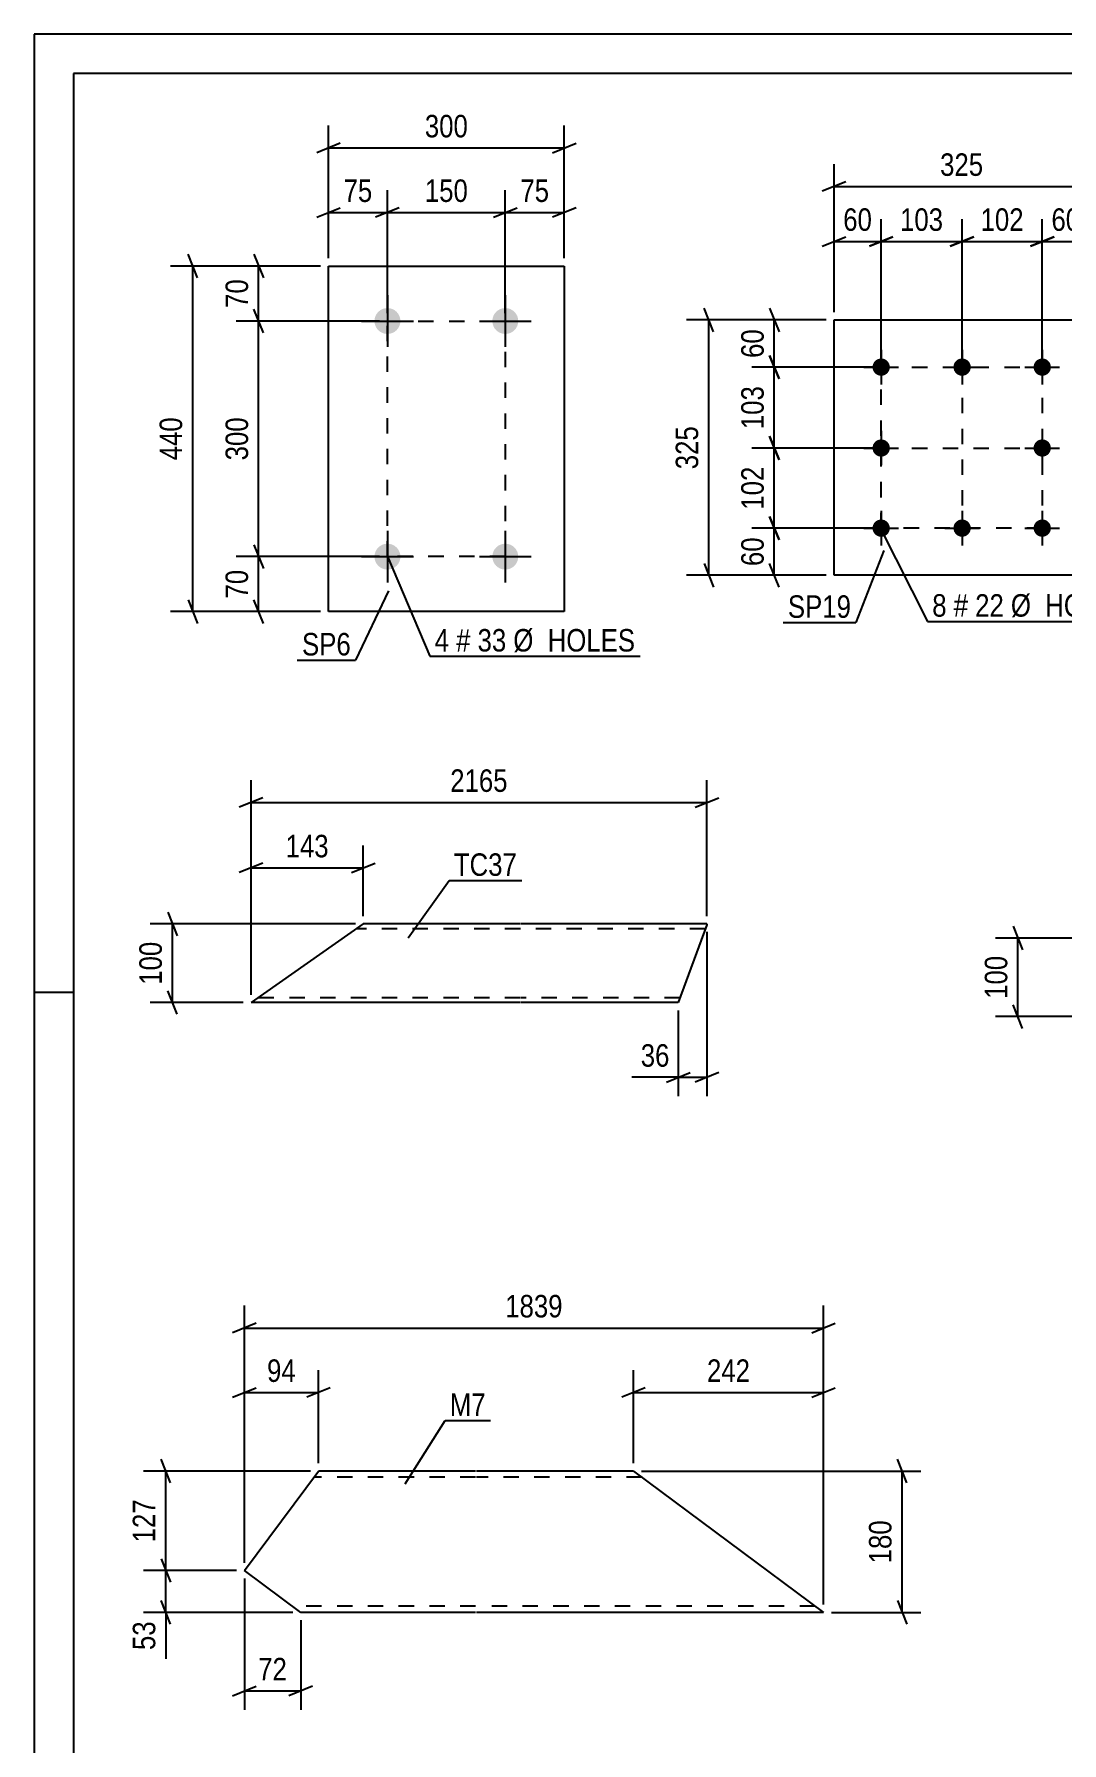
# Model space of a CAD drawing. Header units: millimetres. Extents: x 0 to 594, y 0 to 420.
# Drawn here: x 0 to 130.8, y 202.5 to 420 of the extents above; entities that cross this region are included whole.
import ezdxf

# ---------------------------------------------------------------- set-up
doc = ezdxf.new("R2010")
doc.units = ezdxf.units.MM
doc.linetypes.add('DXK_LINE_DOT2', pattern=[3.9198, 1.9599, -1.9599])
doc.styles.add('Arial Narrow', font='ARIALN.TTF', dxfattribs={"height": 0.2})

# ---------------------------------------------------------------- blocks, each defined once
blk = doc.blocks.new('Unknown-348431186-1135')
at = {"color": 5, "linetype": 'Continuous'}
for p, q in [((594, 420), (0, 420)), ((0, 420), (0, 0)), ((589, 415), (5, 415)), ((5, 415), (5, 5)), ((5, 298), (0, 298))]:
    blk.add_line(p, q, dxfattribs=at)
blk = doc.blocks.new('Part-348431186-11054 - 11053')
at = {"color": 2, "linetype": 'Continuous'}
for p, q in [((26.76, 224.39), (36.18, 237.06)), ((56.18, 237.06), (36.18, 237.06)), ((76.28, 237.06), (56.28, 237.06)), ((76.28, 237.06), (100.46, 219.06)), ((33.92, 219.06), (26.76, 224.39)), ((56.18, 219.06), (33.92, 219.06)), ((100.46, 219.06), (56.28, 219.06))]:
    blk.add_line(p, q, dxfattribs=at)
at = {"color": 7, "linetype": 'DXK_LINE_DOT2'}
for p, q in [((56.18, 236.26), (35.59, 236.26)), ((77.36, 236.26), (56.28, 236.26)), ((56.18, 219.86), (32.85, 219.86)), ((99.39, 219.86), (56.28, 219.86))]:
    blk.add_line(p, q, dxfattribs=at)
blk = doc.blocks.new('Part-348431186-11132 - 11131')
at = {"color": 2, "linetype": 'Continuous'}
for p, q in [((37.46, 346.48), (37.46, 390.48)), ((37.46, 390.48), (67.46, 390.48)), ((67.46, 390.48), (67.46, 346.48)), ((67.46, 346.48), (37.46, 346.48))]:
    blk.add_line(p, q, dxfattribs=at)
blk = doc.blocks.new('Bolt-348431186-11133 - 11131')
at = {"linetype": 'Continuous'}
for points in [[(44.96, 385.13, -1), (44.96, 381.83, -1)], [(59.96, 385.13, -1), (59.96, 381.83, -1)], [(44.96, 355.13, -1), (44.96, 351.83, -1)], [(59.96, 355.13, -1), (59.96, 351.83, -1)]]:
    blk.add_hatch(color=1, dxfattribs=at).paths.add_polyline_path(points)
at = {"color": 1, "linetype": 'Continuous'}
for p, q in [((44.96, 386.78), (44.96, 380.18)), ((59.96, 386.78), (59.96, 380.18)), ((41.66, 383.48), (48.26, 383.48)), ((56.66, 383.48), (63.26, 383.48)), ((44.96, 356.78), (44.96, 350.18)), ((59.96, 356.78), (59.96, 350.18)), ((41.66, 353.48), (48.26, 353.48)), ((56.66, 353.48), (63.26, 353.48))]:
    blk.add_line(p, q, dxfattribs=at)
blk = doc.blocks.new('Part-348431186-11170 - 11169')
at = {"color": 2, "linetype": 'Continuous'}
for p, q in [((101.8, 351.11), (101.8, 383.61)), ((101.8, 383.61), (134.3, 383.61)), ((134.3, 383.61), (134.3, 351.11)), ((134.3, 351.11), (101.8, 351.11))]:
    blk.add_line(p, q, dxfattribs=at)
blk = doc.blocks.new('Bolt-348431186-11171 - 11169')
at = {"linetype": 'Continuous'}
for points in [[(107.8, 378.71, -1), (107.8, 376.51, -1)], [(118.1, 378.71, -1), (118.1, 376.51, -1)], [(128.3, 378.71, -1), (128.3, 376.51, -1)], [(107.8, 368.41, -1), (107.8, 366.21, -1)], [(128.3, 368.41, -1), (128.3, 366.21, -1)], [(107.8, 358.21, -1), (107.8, 356.01, -1)], [(118.1, 358.21, -1), (118.1, 356.01, -1)], [(128.3, 358.21, -1), (128.3, 356.01, -1)]]:
    blk.add_hatch(color=1, dxfattribs=at).paths.add_polyline_path(points)
at = {"color": 1, "linetype": 'Continuous'}
for p, q in [((107.8, 379.81), (107.8, 375.41)), ((118.1, 379.81), (118.1, 375.41)), ((128.3, 379.81), (128.3, 375.41)), ((105.6, 377.61), (110, 377.61)), ((115.9, 377.61), (120.3, 377.61)), ((126.1, 377.61), (130.5, 377.61)), ((107.8, 369.51), (107.8, 365.11)), ((128.3, 369.51), (128.3, 365.11)), ((105.6, 367.31), (110, 367.31)), ((126.1, 367.31), (130.5, 367.31)), ((107.8, 359.31), (107.8, 354.91)), ((118.1, 359.31), (118.1, 354.91)), ((128.3, 359.31), (128.3, 354.91)), ((105.6, 357.11), (110, 357.11)), ((115.9, 357.11), (120.3, 357.11)), ((126.1, 357.11), (130.5, 357.11))]:
    blk.add_line(p, q, dxfattribs=at)
blk = doc.blocks.new('Part-348431186-11213 - 11212')
at = {"color": 2, "linetype": 'Continuous'}
for p, q in [((41.88, 306.71), (27.6, 296.71)), ((61.88, 306.71), (41.88, 306.71)), ((85.62, 306.71), (61.98, 306.71)), ((85.59, 306.62), (81.98, 296.71)), ((85.62, 306.71), (85.59, 306.62)), ((61.88, 296.71), (27.6, 296.71)), ((81.98, 296.71), (61.98, 296.71))]:
    blk.add_line(p, q, dxfattribs=at)
at = {"color": 7, "linetype": 'DXK_LINE_DOT2'}
for p, q in [((61.88, 306.11), (41.02, 306.11)), ((85.4, 306.11), (61.98, 306.11)), ((28.46, 297.31), (28.52, 297.35)), ((61.88, 297.31), (28.46, 297.31)), ((82.2, 297.31), (61.98, 297.31)), ((82.2, 297.31), (82.22, 297.35))]:
    blk.add_line(p, q, dxfattribs=at)
blk = doc.blocks.new('Rectangle-348431186-15948 - 11131')
at = {"color": 1, "linetype": 'DXK_LINE_DOT2'}
blk.add_lwpolyline([(44.96, 383.48), (59.96, 383.48), (59.96, 353.48), (44.96, 353.48), (44.96, 383.48)], close=True, dxfattribs=at)
blk = doc.blocks.new('Rectangle-348431186-15958 - 11169')
at = {"color": 1, "linetype": 'DXK_LINE_DOT2'}
blk.add_lwpolyline([(107.8, 377.61), (128.3, 377.61), (128.3, 357.11), (107.8, 357.11), (107.8, 377.61)], close=True, dxfattribs=at)
blk = doc.blocks.new('Line-348431186-15968 - 11169')
at = {"color": 1, "linetype": 'DXK_LINE_DOT2'}
blk.add_line((118.1, 377.61), (118.1, 357.11), dxfattribs=at)
blk = doc.blocks.new('Line-348431186-15975 - 11169')
at = {"color": 1, "linetype": 'DXK_LINE_DOT2'}
blk.add_line((107.8, 367.31), (128.3, 367.31), dxfattribs=at)
blk = doc.blocks.new('StraightDimension-348431186-11536 - 11053')
at = {"color": 7, "linetype": 'Continuous'}
for p, q in [((26.76, 223.39), (26.76, 206.66)), ((33.92, 218.06), (33.92, 206.66)), ((25.26, 208.46), (28.26, 209.66)), ((26.76, 209.06), (33.92, 209.06)), ((35.42, 209.66), (32.42, 208.46))]:
    blk.add_line(p, q, dxfattribs=at)
at = {"color": 0}
blk.add_wipeout([(32.77, 209.81), (32.77, 214.01), (27.91, 214.01), (27.91, 209.81)], dxfattribs=at)
at = {"color": 3, "style": 'Arial Narrow'}
blk.add_text('72', height=2.863, dxfattribs=at).set_placement((28.51, 210.41))
blk = doc.blocks.new('StraightDimension-348431186-11528 - 11053')
at = {"color": 7, "linetype": 'Continuous'}
for p, q in [((76.28, 238.06), (76.28, 249.91)), ((100.46, 220.06), (100.46, 249.91)), ((77.78, 247.66), (74.78, 246.46)), ((76.28, 247.06), (100.46, 247.06)), ((98.96, 246.46), (101.96, 247.66))]:
    blk.add_line(p, q, dxfattribs=at)
at = {"color": 0}
blk.add_wipeout([(91.72, 247.81), (91.72, 252.01), (85.03, 252.01), (85.03, 247.81)], dxfattribs=at)
at = {"color": 3, "style": 'Arial Narrow'}
blk.add_text('242', height=2.863, dxfattribs=at).set_placement((85.63, 248.41))
blk = doc.blocks.new('StraightDimension-348431186-11548 - 11053')
at = {"color": 7, "linetype": 'Continuous'}
for p, q in [((111.06, 235.56), (109.86, 238.56)), ((77.28, 237.06), (112.86, 237.06)), ((110.46, 219.06), (110.46, 237.06)), ((109.86, 220.56), (111.06, 217.56)), ((101.46, 219.06), (112.86, 219.06))]:
    blk.add_line(p, q, dxfattribs=at)
at = {"color": 0}
blk.add_wipeout([(109.71, 231.4), (105.51, 231.4), (105.51, 224.71), (109.71, 224.71)], dxfattribs=at)
at = {"color": 3, "style": 'Arial Narrow'}
blk.add_text('180', height=2.863, rotation=90.0002, dxfattribs=at).set_placement((109.11, 225.31))
blk = doc.blocks.new('StraightDimension-348431186-11540 - 11053')
at = {"color": 7, "linetype": 'Continuous'}
for p, q in [((17.36, 235.56), (16.16, 238.56)), ((35.18, 237.06), (13.91, 237.06)), ((16.76, 224.39), (16.76, 237.06)), ((25.76, 224.39), (13.91, 224.39)), ((16.16, 225.89), (17.36, 222.89))]:
    blk.add_line(p, q, dxfattribs=at)
at = {"color": 0}
blk.add_wipeout([(16.01, 234.07), (11.81, 234.07), (11.81, 227.38), (16.01, 227.38)], dxfattribs=at)
at = {"color": 3, "style": 'Arial Narrow'}
blk.add_text('127', height=2.863, rotation=90.0002, dxfattribs=at).set_placement((15.41, 227.98))
blk = doc.blocks.new('StraightDimension-348431186-11532 - 11053')
at = {"color": 7, "linetype": 'Continuous'}
for p, q in [((26.76, 225.39), (26.76, 249.91)), ((36.18, 238.06), (36.18, 249.91)), ((25.26, 246.46), (28.26, 247.66)), ((26.76, 247.06), (36.18, 247.06)), ((37.68, 247.66), (34.68, 246.46))]:
    blk.add_line(p, q, dxfattribs=at)
at = {"color": 0}
blk.add_wipeout([(33.9, 247.81), (33.9, 252.01), (29.04, 252.01), (29.04, 247.81)], dxfattribs=at)
at = {"color": 3, "style": 'Arial Narrow'}
blk.add_text('94', height=2.863, dxfattribs=at).set_placement((29.64, 248.41))
blk = doc.blocks.new('StraightDimension-348431186-11541 - 11053')
at = {"color": 7, "linetype": 'Continuous'}
for p, q in [((25.76, 224.39), (13.91, 224.39)), ((16.16, 225.89), (17.36, 222.89)), ((16.76, 219.06), (16.76, 224.39)), ((17.36, 217.56), (16.16, 220.56)), ((32.92, 219.06), (13.91, 219.06))]:
    blk.add_line(p, q, dxfattribs=at)
at = {"color": 0}
blk.add_wipeout([(16.01, 218.53), (11.81, 218.53), (11.81, 213.67), (16.01, 213.67)], dxfattribs=at)
at = {"color": 7, "linetype": 'Continuous'}
blk.add_line((16.76, 219.06), (16.76, 213.15), dxfattribs=at)
blk.add_line((16.76, 219.06), (16.76, 213.15), dxfattribs=at)
at = {"color": 3, "style": 'Arial Narrow'}
blk.add_text('53', height=2.863, rotation=90.0002, dxfattribs=at).set_placement((15.41, 214.27))
blk = doc.blocks.new('StraightDimension-348431186-11554 - 11053')
at = {"color": 7, "linetype": 'Continuous'}
for p, q in [((26.76, 225.39), (26.76, 258.12)), ((100.46, 220.06), (100.46, 258.12)), ((28.26, 255.87), (25.26, 254.67)), ((26.76, 255.27), (100.46, 255.27)), ((98.96, 254.67), (101.96, 255.87))]:
    blk.add_line(p, q, dxfattribs=at)
at = {"color": 0}
blk.add_wipeout([(67.87, 256.02), (67.87, 260.22), (59.35, 260.22), (59.35, 256.02)], dxfattribs=at)
at = {"color": 3, "style": 'Arial Narrow'}
blk.add_text('1839', height=2.863, dxfattribs=at).set_placement((59.95, 256.62))
blk = doc.blocks.new('StraightDimension-348431186-11690 - 11131')
at = {"color": 7, "linetype": 'Continuous'}
for p, q in [((20.78, 388.98), (19.58, 391.98)), ((36.46, 390.48), (17.33, 390.48)), ((20.18, 346.48), (20.18, 390.48)), ((36.46, 346.48), (17.33, 346.48)), ((19.58, 347.98), (20.78, 344.98))]:
    blk.add_line(p, q, dxfattribs=at)
at = {"color": 0}
blk.add_wipeout([(19.43, 371.82), (15.23, 371.82), (15.23, 365.14), (19.43, 365.14)], dxfattribs=at)
at = {"color": 3, "style": 'Arial Narrow'}
blk.add_text('440', height=2.863, rotation=90.0002, dxfattribs=at).set_placement((18.83, 365.74))
blk = doc.blocks.new('StraightDimension-348431186-11679 - 11131')
at = {"color": 7, "linetype": 'Continuous'}
for p, q in [((43.96, 383.48), (25.72, 383.48)), ((29.17, 381.98), (27.97, 384.98)), ((28.57, 353.48), (28.57, 383.48)), ((27.97, 354.98), (29.17, 351.98)), ((43.96, 353.48), (25.72, 353.48))]:
    blk.add_line(p, q, dxfattribs=at)
at = {"color": 0}
blk.add_wipeout([(27.82, 371.82), (23.62, 371.82), (23.62, 365.14), (27.82, 365.14)], dxfattribs=at)
at = {"color": 3, "style": 'Arial Narrow'}
blk.add_text('300', height=2.863, rotation=90.0002, dxfattribs=at).set_placement((27.22, 365.74))
blk = doc.blocks.new('StraightDimension-348431186-11678 - 11131')
at = {"color": 7, "linetype": 'Continuous'}
for p, q in [((27.97, 391.98), (29.17, 388.98)), ((36.46, 390.48), (25.72, 390.48)), ((28.57, 383.48), (28.57, 390.48)), ((43.96, 383.48), (25.72, 383.48)), ((29.17, 381.98), (27.97, 384.98))]:
    blk.add_line(p, q, dxfattribs=at)
at = {"color": 0}
blk.add_wipeout([(27.82, 389.41), (23.62, 389.41), (23.62, 384.55), (27.82, 384.55)], dxfattribs=at)
at = {"color": 3, "style": 'Arial Narrow'}
blk.add_text('70', height=2.863, rotation=90.0002, dxfattribs=at).set_placement((27.22, 385.15))
blk = doc.blocks.new('StraightDimension-348431186-11680 - 11131')
at = {"color": 7, "linetype": 'Continuous'}
for p, q in [((27.97, 354.98), (29.17, 351.98)), ((43.96, 353.48), (25.72, 353.48)), ((28.57, 346.48), (28.57, 353.48)), ((36.46, 346.48), (25.72, 346.48)), ((29.17, 344.98), (27.97, 347.98))]:
    blk.add_line(p, q, dxfattribs=at)
at = {"color": 0}
blk.add_wipeout([(27.82, 352.41), (23.62, 352.41), (23.62, 347.55), (27.82, 347.55)], dxfattribs=at)
at = {"color": 3, "style": 'Arial Narrow'}
blk.add_text('70', height=2.863, rotation=90.0002, dxfattribs=at).set_placement((27.22, 348.15))
blk = doc.blocks.new('StraightDimension-348431186-11694 - 11131')
at = {"color": 7, "linetype": 'Continuous'}
for p, q in [((59.96, 384.48), (59.96, 400.14)), ((67.46, 391.48), (67.46, 400.14)), ((58.46, 396.69), (61.46, 397.89)), ((59.96, 397.29), (67.46, 397.29)), ((68.96, 397.89), (65.96, 396.69))]:
    blk.add_line(p, q, dxfattribs=at)
at = {"color": 0}
blk.add_wipeout([(66.14, 398.04), (66.14, 402.24), (61.28, 402.24), (61.28, 398.04)], dxfattribs=at)
at = {"color": 3, "style": 'Arial Narrow'}
blk.add_text('75', height=2.863, dxfattribs=at).set_placement((61.88, 398.64))
blk = doc.blocks.new('StraightDimension-348431186-11695 - 11131')
at = {"color": 7, "linetype": 'Continuous'}
for p, q in [((44.96, 384.48), (44.96, 400.14)), ((59.96, 384.48), (59.96, 400.14)), ((46.46, 397.89), (43.46, 396.69)), ((44.96, 397.29), (59.96, 397.29)), ((58.46, 396.69), (61.46, 397.89))]:
    blk.add_line(p, q, dxfattribs=at)
at = {"color": 0}
blk.add_wipeout([(55.8, 398.04), (55.8, 402.24), (49.12, 402.24), (49.12, 398.04)], dxfattribs=at)
at = {"color": 3, "style": 'Arial Narrow'}
blk.add_text('150', height=2.863, dxfattribs=at).set_placement((49.72, 398.64))
blk = doc.blocks.new('StraightDimension-348431186-11696 - 11131')
at = {"color": 7, "linetype": 'Continuous'}
for p, q in [((37.46, 391.48), (37.46, 400.14)), ((44.96, 384.48), (44.96, 400.14)), ((35.96, 396.69), (38.96, 397.89)), ((37.46, 397.29), (44.96, 397.29)), ((46.46, 397.89), (43.46, 396.69))]:
    blk.add_line(p, q, dxfattribs=at)
at = {"color": 0}
blk.add_wipeout([(43.64, 398.04), (43.64, 402.24), (38.78, 402.24), (38.78, 398.04)], dxfattribs=at)
at = {"color": 3, "style": 'Arial Narrow'}
blk.add_text('75', height=2.863, dxfattribs=at).set_placement((39.38, 398.64))
blk = doc.blocks.new('StraightDimension-348431186-11706 - 11131')
at = {"color": 7, "linetype": 'Continuous'}
for p, q in [((37.46, 391.48), (37.46, 408.36)), ((67.46, 391.48), (67.46, 408.36)), ((38.96, 406.11), (35.96, 404.91)), ((37.46, 405.51), (67.46, 405.51)), ((65.96, 404.91), (68.96, 406.11))]:
    blk.add_line(p, q, dxfattribs=at)
at = {"color": 0}
blk.add_wipeout([(55.8, 406.26), (55.8, 410.46), (49.12, 410.46), (49.12, 406.26)], dxfattribs=at)
at = {"color": 3, "style": 'Arial Narrow'}
blk.add_text('300', height=2.863, dxfattribs=at).set_placement((49.72, 406.86))
blk = doc.blocks.new('StraightDimension-348431186-11726 - 11169')
at = {"color": 7, "linetype": 'Continuous'}
for p, q in [((93.6, 385.11), (94.8, 382.11)), ((100.8, 383.61), (91.35, 383.61)), ((94.2, 377.61), (94.2, 383.61)), ((94.8, 376.11), (93.6, 379.11)), ((106.8, 377.61), (91.35, 377.61))]:
    blk.add_line(p, q, dxfattribs=at)
at = {"color": 0}
blk.add_wipeout([(93.45, 383.03), (89.25, 383.03), (89.25, 378.18), (93.45, 378.18)], dxfattribs=at)
at = {"color": 3, "style": 'Arial Narrow'}
blk.add_text('60', height=2.863, rotation=90.0002, dxfattribs=at).set_placement((92.85, 378.78))
blk = doc.blocks.new('StraightDimension-348431186-11727 - 11169')
at = {"color": 7, "linetype": 'Continuous'}
for p, q in [((93.6, 379.11), (94.8, 376.11)), ((106.8, 377.61), (91.35, 377.61)), ((94.2, 367.31), (94.2, 377.61)), ((94.8, 365.81), (93.6, 368.81)), ((106.8, 367.31), (91.35, 367.31))]:
    blk.add_line(p, q, dxfattribs=at)
at = {"color": 0}
blk.add_wipeout([(93.45, 375.8), (89.25, 375.8), (89.25, 369.11), (93.45, 369.11)], dxfattribs=at)
at = {"color": 3, "style": 'Arial Narrow'}
blk.add_text('103', height=2.863, rotation=90.0002, dxfattribs=at).set_placement((92.85, 369.71))
blk = doc.blocks.new('StraightDimension-348431186-11728 - 11169')
at = {"color": 7, "linetype": 'Continuous'}
for p, q in [((93.6, 368.81), (94.8, 365.81)), ((106.8, 367.31), (91.35, 367.31)), ((94.2, 357.11), (94.2, 367.31)), ((106.8, 357.11), (91.35, 357.11)), ((94.8, 355.61), (93.6, 358.61))]:
    blk.add_line(p, q, dxfattribs=at)
at = {"color": 0}
blk.add_wipeout([(93.45, 365.55), (89.25, 365.55), (89.25, 358.86), (93.45, 358.86)], dxfattribs=at)
at = {"color": 3, "style": 'Arial Narrow'}
blk.add_text('102', height=2.863, rotation=90.0002, dxfattribs=at).set_placement((92.85, 359.46))
blk = doc.blocks.new('StraightDimension-348431186-11729 - 11169')
at = {"color": 7, "linetype": 'Continuous'}
for p, q in [((106.8, 357.11), (91.35, 357.11)), ((93.6, 358.61), (94.8, 355.61)), ((94.2, 351.11), (94.2, 357.11)), ((94.8, 349.61), (93.6, 352.61)), ((100.8, 351.11), (91.35, 351.11))]:
    blk.add_line(p, q, dxfattribs=at)
at = {"color": 0}
blk.add_wipeout([(93.45, 356.53), (89.25, 356.53), (89.25, 351.68), (93.45, 351.68)], dxfattribs=at)
at = {"color": 3, "style": 'Arial Narrow'}
blk.add_text('60', height=2.863, rotation=90.0002, dxfattribs=at).set_placement((92.85, 352.28))
blk = doc.blocks.new('StraightDimension-348431186-11742 - 11169')
at = {"color": 7, "linetype": 'Continuous'}
for p, q in [((86.46, 382.11), (85.26, 385.11)), ((100.8, 383.61), (83.01, 383.61)), ((85.86, 351.11), (85.86, 383.61)), ((85.26, 352.61), (86.46, 349.61)), ((100.8, 351.11), (83.01, 351.11))]:
    blk.add_line(p, q, dxfattribs=at)
at = {"color": 0}
blk.add_wipeout([(85.11, 370.7), (80.91, 370.7), (80.91, 364.01), (85.11, 364.01)], dxfattribs=at)
at = {"color": 3, "style": 'Arial Narrow'}
blk.add_text('325', height=2.863, rotation=90.0002, dxfattribs=at).set_placement((84.51, 364.61))
blk = doc.blocks.new('StraightDimension-348431186-11746 - 11169')
at = {"color": 7, "linetype": 'Continuous'}
for p, q in [((128.3, 378.61), (128.3, 396.46)), ((134.3, 384.61), (134.3, 396.46)), ((126.8, 393.01), (129.8, 394.21)), ((135.8, 394.21), (132.8, 393.01)), ((128.3, 393.61), (134.3, 393.61))]:
    blk.add_line(p, q, dxfattribs=at)
at = {"color": 0}
blk.add_wipeout([(133.72, 394.36), (133.72, 398.56), (128.87, 398.56), (128.87, 394.36)], dxfattribs=at)
at = {"color": 3, "style": 'Arial Narrow'}
blk.add_text('60', height=2.863, dxfattribs=at).set_placement((129.47, 394.96))
blk = doc.blocks.new('StraightDimension-348431186-11747 - 11169')
at = {"color": 7, "linetype": 'Continuous'}
for p, q in [((118.1, 378.61), (118.1, 396.46)), ((128.3, 378.61), (128.3, 396.46)), ((116.6, 393.01), (119.6, 394.21)), ((129.8, 394.21), (126.8, 393.01)), ((118.1, 393.61), (128.3, 393.61))]:
    blk.add_line(p, q, dxfattribs=at)
at = {"color": 0}
blk.add_wipeout([(126.54, 394.36), (126.54, 398.56), (119.85, 398.56), (119.85, 394.36)], dxfattribs=at)
at = {"color": 3, "style": 'Arial Narrow'}
blk.add_text('102', height=2.863, dxfattribs=at).set_placement((120.45, 394.96))
blk = doc.blocks.new('StraightDimension-348431186-11748 - 11169')
at = {"color": 7, "linetype": 'Continuous'}
for p, q in [((107.8, 378.61), (107.8, 396.46)), ((118.1, 378.61), (118.1, 396.46)), ((106.3, 393.01), (109.3, 394.21)), ((119.6, 394.21), (116.6, 393.01)), ((107.8, 393.61), (118.1, 393.61))]:
    blk.add_line(p, q, dxfattribs=at)
at = {"color": 0}
blk.add_wipeout([(116.29, 394.36), (116.29, 398.56), (109.6, 398.56), (109.6, 394.36)], dxfattribs=at)
at = {"color": 3, "style": 'Arial Narrow'}
blk.add_text('103', height=2.863, dxfattribs=at).set_placement((110.2, 394.96))
blk = doc.blocks.new('StraightDimension-348431186-11749 - 11169')
at = {"color": 7, "linetype": 'Continuous'}
for p, q in [((101.8, 384.61), (101.8, 396.46)), ((107.8, 378.61), (107.8, 396.46)), ((100.3, 393.01), (103.3, 394.21)), ((109.3, 394.21), (106.3, 393.01)), ((101.8, 393.61), (107.8, 393.61))]:
    blk.add_line(p, q, dxfattribs=at)
at = {"color": 0}
blk.add_wipeout([(107.22, 394.36), (107.22, 398.56), (102.37, 398.56), (102.37, 394.36)], dxfattribs=at)
at = {"color": 3, "style": 'Arial Narrow'}
blk.add_text('60', height=2.863, dxfattribs=at).set_placement((102.97, 394.96))
blk = doc.blocks.new('StraightDimension-348431186-11762 - 11169')
at = {"color": 7, "linetype": 'Continuous'}
for p, q in [((101.8, 384.61), (101.8, 403.46)), ((134.3, 384.61), (134.3, 403.46)), ((103.3, 401.21), (100.3, 400.01)), ((101.8, 400.61), (134.3, 400.61)), ((132.8, 400.01), (135.8, 401.21))]:
    blk.add_line(p, q, dxfattribs=at)
at = {"color": 0}
blk.add_wipeout([(121.39, 401.36), (121.39, 405.56), (114.7, 405.56), (114.7, 401.36)], dxfattribs=at)
at = {"color": 3, "style": 'Arial Narrow'}
blk.add_text('325', height=2.863, dxfattribs=at).set_placement((115.3, 401.96))
blk = doc.blocks.new('StraightDimension-348431186-11871 - 11212')
at = {"color": 7, "linetype": 'Continuous'}
for p, q in [((17, 308.21), (18.2, 305.21)), ((40.88, 306.71), (14.75, 306.71)), ((17.6, 296.71), (17.6, 306.71)), ((18.2, 295.21), (17, 298.21)), ((26.6, 296.71), (14.75, 296.71))]:
    blk.add_line(p, q, dxfattribs=at)
at = {"color": 0}
blk.add_wipeout([(16.85, 305.05), (12.65, 305.05), (12.65, 298.37), (16.85, 298.37)], dxfattribs=at)
at = {"color": 3, "style": 'Arial Narrow'}
blk.add_text('100', height=2.863, rotation=90.0002, dxfattribs=at).set_placement((16.25, 298.97))
blk = doc.blocks.new('StraightDimension-348431186-11863 - 11212')
at = {"color": 7, "linetype": 'Continuous'}
for p, q in [((85.62, 305.71), (85.62, 284.79)), ((81.98, 295.71), (81.98, 284.79)), ((80.48, 286.59), (83.48, 287.79)), ((81.98, 287.19), (85.62, 287.19)), ((87.12, 287.79), (84.12, 286.59))]:
    blk.add_line(p, q, dxfattribs=at)
at = {"color": 0}
blk.add_wipeout([(81.46, 287.94), (81.46, 292.14), (76.6, 292.14), (76.6, 287.94)], dxfattribs=at)
at = {"color": 7, "linetype": 'Continuous'}
blk.add_line((81.98, 287.19), (76.07, 287.19), dxfattribs=at)
blk.add_line((81.98, 287.19), (76.07, 287.19), dxfattribs=at)
at = {"color": 3, "style": 'Arial Narrow'}
blk.add_text('36', height=2.863, dxfattribs=at).set_placement((77.2, 288.54))
blk = doc.blocks.new('StraightDimension-348431186-11883 - 11212')
at = {"color": 7, "linetype": 'Continuous'}
for p, q in [((27.6, 297.71), (27.6, 325.03)), ((85.62, 307.71), (85.62, 325.03)), ((29.1, 322.78), (26.1, 321.58)), ((27.6, 322.18), (85.62, 322.18)), ((84.12, 321.58), (87.12, 322.78))]:
    blk.add_line(p, q, dxfattribs=at)
at = {"color": 0}
blk.add_wipeout([(60.87, 322.93), (60.87, 327.13), (52.35, 327.13), (52.35, 322.93)], dxfattribs=at)
at = {"color": 3, "style": 'Arial Narrow'}
blk.add_text('2165', height=2.863, dxfattribs=at).set_placement((52.95, 323.53))
blk = doc.blocks.new('StraightDimension-348431186-11867 - 11212')
at = {"color": 7, "linetype": 'Continuous'}
for p, q in [((27.6, 297.71), (27.6, 316.7)), ((41.88, 307.71), (41.88, 316.7)), ((29.1, 314.45), (26.1, 313.25)), ((27.6, 313.85), (41.88, 313.85)), ((40.38, 313.25), (43.38, 314.45))]:
    blk.add_line(p, q, dxfattribs=at)
at = {"color": 0}
blk.add_wipeout([(38.08, 314.6), (38.08, 318.8), (31.4, 318.8), (31.4, 314.6)], dxfattribs=at)
at = {"color": 3, "style": 'Arial Narrow'}
blk.add_text('143', height=2.863, dxfattribs=at).set_placement((32, 315.2))
blk = doc.blocks.new('StraightDimension-348431186-11901 - 11219')
at = {"color": 7, "linetype": 'Continuous'}
for p, q in [((143.86, 304.92), (122.35, 304.92)), ((124.6, 306.42), (125.8, 303.42)), ((125.2, 294.92), (125.2, 304.92)), ((125.8, 293.42), (124.6, 296.42)), ((132.7, 294.92), (122.35, 294.92))]:
    blk.add_line(p, q, dxfattribs=at)
at = {"color": 0}
blk.add_wipeout([(124.45, 303.26), (120.25, 303.26), (120.25, 296.58), (124.45, 296.58)], dxfattribs=at)
at = {"color": 3, "style": 'Arial Narrow'}
blk.add_text('100', height=2.863, rotation=90.0002, dxfattribs=at).set_placement((123.85, 297.18))
blk = doc.blocks.new('Mark-348431186-12262 - 11053')
at = {"color": 0}
blk.add_wipeout([(57.47, 244.08), (57.47, 247.08), (52.9, 247.08), (52.9, 244.08)], dxfattribs=at)
blk.add_wipeout([(57.47, 244.08), (57.47, 247.08), (52.9, 247.08), (52.9, 244.08)], dxfattribs=at)
at = {"color": 30, "linetype": 'Continuous'}
for p, q in [((47.2, 235.42), (52.3, 243.48)), ((52.3, 243.48), (58.07, 243.48))]:
    blk.add_line(p, q, dxfattribs=at)
at = {"color": 3, "style": 'Arial Narrow'}
blk.add_text('M7', height=2.863, dxfattribs=at).set_placement((52.9, 244.08))
blk = doc.blocks.new('Mark-348431186-12287 - 11131')
at = {"color": 0}
blk.add_wipeout([(40.3, 340.9), (40.3, 343.9), (34.09, 343.9), (34.09, 340.9)], dxfattribs=at)
blk.add_wipeout([(40.3, 340.9), (40.3, 343.9), (34.09, 343.9), (34.09, 340.9)], dxfattribs=at)
at = {"color": 30, "linetype": 'Continuous'}
for p in [(45.11, 349.11), (33.49, 340.3)]:
    blk.add_line(p, (40.9, 340.3), dxfattribs=at)
at = {"color": 3, "style": 'Arial Narrow'}
blk.add_text('SP6', height=2.863, dxfattribs=at).set_placement((34.09, 340.9))
blk = doc.blocks.new('Mark-348431186-12290 - 11131')
at = {"color": 0}
blk.add_wipeout([(52.8, 341.4), (52.8, 344.4), (50.97, 344.4), (50.97, 341.4)], dxfattribs=at)
blk.add_wipeout([(52.8, 341.4), (52.8, 344.4), (50.97, 344.4), (50.97, 341.4)], dxfattribs=at)
at = {"color": 7, "linetype": 'Continuous'}
blk.add_line((44.96, 353.48), (50.37, 340.8), dxfattribs=at)
at = {"color": 0}
blk.add_wipeout([(55.53, 341.4), (55.53, 344.4), (53.7, 344.4), (53.7, 341.4)], dxfattribs=at)
blk.add_wipeout([(55.53, 341.4), (55.53, 344.4), (53.7, 344.4), (53.7, 341.4)], dxfattribs=at)
at = {"color": 3, "style": 'Arial Narrow'}
blk.add_text('4', height=2.86, dxfattribs=at).set_placement((50.97, 341.4))
at = {"color": 0}
blk.add_wipeout([(60.08, 341.4), (60.08, 344.4), (56.43, 344.4), (56.43, 341.4)], dxfattribs=at)
blk.add_wipeout([(60.08, 341.4), (60.08, 344.4), (56.43, 344.4), (56.43, 341.4)], dxfattribs=at)
at = {"color": 3, "style": 'Arial Narrow'}
blk.add_text('#', height=2.86, dxfattribs=at).set_placement((53.7, 341.4))
at = {"color": 0}
blk.add_wipeout([(76.51, 341.4), (76.51, 344.4), (60.98, 344.4), (60.98, 341.4)], dxfattribs=at)
blk.add_wipeout([(76.51, 341.4), (76.51, 344.4), (60.98, 344.4), (60.98, 341.4)], dxfattribs=at)
at = {"color": 7, "linetype": 'Continuous'}
blk.add_line((50.37, 340.8), (77.11, 340.8), dxfattribs=at)
at = {"color": 3, "style": 'Arial Narrow'}
for s, p in [('33', (56.43, 341.4)), ('Ø  HOLES', (60.98, 341.4))]:
    blk.add_text(s, height=2.863, dxfattribs=at).set_placement(p)
blk = doc.blocks.new('Mark-348431186-12294 - 11169')
at = {"color": 0}
blk.add_wipeout([(103.97, 345.69), (103.97, 348.69), (95.93, 348.69), (95.93, 345.69)], dxfattribs=at)
blk.add_wipeout([(103.97, 345.69), (103.97, 348.69), (95.93, 348.69), (95.93, 345.69)], dxfattribs=at)
at = {"color": 30, "linetype": 'Continuous'}
for p in [(108.12, 354.27), (95.33, 345.09)]:
    blk.add_line(p, (104.57, 345.09), dxfattribs=at)
at = {"color": 3, "style": 'Arial Narrow'}
blk.add_text('SP19', height=2.863, dxfattribs=at).set_placement((95.93, 345.69))
blk = doc.blocks.new('Mark-348431186-12297 - 11169')
at = {"color": 0}
blk.add_wipeout([(116.13, 345.84), (116.13, 348.84), (114.3, 348.84), (114.3, 345.84)], dxfattribs=at)
blk.add_wipeout([(116.13, 345.84), (116.13, 348.84), (114.3, 348.84), (114.3, 345.84)], dxfattribs=at)
at = {"color": 7, "linetype": 'Continuous'}
blk.add_line((107.66, 357.13), (113.7, 345.24), dxfattribs=at)
at = {"color": 0}
blk.add_wipeout([(118.86, 345.84), (118.86, 348.84), (117.03, 348.84), (117.03, 345.84)], dxfattribs=at)
blk.add_wipeout([(118.86, 345.84), (118.86, 348.84), (117.03, 348.84), (117.03, 345.84)], dxfattribs=at)
at = {"color": 3, "style": 'Arial Narrow'}
blk.add_text('8', height=2.86, dxfattribs=at).set_placement((114.3, 345.84))
at = {"color": 0}
blk.add_wipeout([(123.41, 345.84), (123.41, 348.84), (119.76, 348.84), (119.76, 345.84)], dxfattribs=at)
blk.add_wipeout([(123.41, 345.84), (123.41, 348.84), (119.76, 348.84), (119.76, 345.84)], dxfattribs=at)
at = {"color": 3, "style": 'Arial Narrow'}
blk.add_text('#', height=2.86, dxfattribs=at).set_placement((117.03, 345.84))
at = {"color": 0}
blk.add_wipeout([(139.84, 345.84), (139.84, 348.84), (124.31, 348.84), (124.31, 345.84)], dxfattribs=at)
blk.add_wipeout([(139.84, 345.84), (139.84, 348.84), (124.31, 348.84), (124.31, 345.84)], dxfattribs=at)
at = {"color": 7, "linetype": 'Continuous'}
blk.add_line((113.7, 345.24), (140.44, 345.24), dxfattribs=at)
at = {"color": 3, "style": 'Arial Narrow'}
for s, p in [('22', (119.76, 345.84)), ('Ø  HOLES', (124.31, 345.84))]:
    blk.add_text(s, height=2.863, dxfattribs=at).set_placement(p)
blk = doc.blocks.new('Mark-348431186-12307 - 11212')
at = {"color": 0}
blk.add_wipeout([(61.45, 312.84), (61.45, 315.84), (53.41, 315.84), (53.41, 312.84)], dxfattribs=at)
blk.add_wipeout([(61.45, 312.84), (61.45, 315.84), (53.41, 315.84), (53.41, 312.84)], dxfattribs=at)
at = {"color": 30, "linetype": 'Continuous'}
for p, q in [((47.6, 304.94), (52.81, 312.24)), ((52.81, 312.24), (62.05, 312.24))]:
    blk.add_line(p, q, dxfattribs=at)
at = {"color": 3, "style": 'Arial Narrow'}
blk.add_text('TC37', height=2.863, dxfattribs=at).set_placement((53.41, 312.84))

msp = doc.modelspace()

# ---------------------------------------------------------------- block references
for name in ['Unknown-348431186-1135', 'Part-348431186-11132 - 11131', 'Bolt-348431186-11133 - 11131', 'Rectangle-348431186-15948 - 11131', 'Part-348431186-11170 - 11169', 'Bolt-348431186-11171 - 11169', 'Rectangle-348431186-15958 - 11169', 'Line-348431186-15968 - 11169', 'Line-348431186-15975 - 11169', 'Part-348431186-11213 - 11212', 'Part-348431186-11054 - 11053']:
    msp.add_blockref(name, (0, 0))

# ---------------------------------------------------------------- next in the draw order: block references
for name in ['StraightDimension-348431186-11694 - 11131', 'StraightDimension-348431186-11746 - 11169', 'StraightDimension-348431186-11690 - 11131', 'StraightDimension-348431186-11726 - 11169', 'StraightDimension-348431186-11871 - 11212', 'StraightDimension-348431186-11863 - 11212', 'StraightDimension-348431186-11901 - 11219', 'StraightDimension-348431186-11528 - 11053', 'StraightDimension-348431186-11536 - 11053']:
    msp.add_blockref(name, (0, 0))

# ---------------------------------------------------------------- next in the draw order: block references
for name in ['StraightDimension-348431186-11747 - 11169', 'StraightDimension-348431186-11679 - 11131', 'StraightDimension-348431186-11727 - 11169', 'StraightDimension-348431186-11883 - 11212', 'StraightDimension-348431186-11540 - 11053', 'StraightDimension-348431186-11548 - 11053']:
    msp.add_blockref(name, (0, 0))

# ---------------------------------------------------------------- next in the draw order: block references
for name in ['StraightDimension-348431186-11748 - 11169', 'StraightDimension-348431186-11678 - 11131', 'StraightDimension-348431186-11728 - 11169', 'StraightDimension-348431186-11680 - 11131', 'StraightDimension-348431186-11867 - 11212', 'Mark-348431186-12307 - 11212', 'StraightDimension-348431186-11532 - 11053']:
    msp.add_blockref(name, (0, 0))

# ---------------------------------------------------------------- next in the draw order: block references
for name in ['StraightDimension-348431186-11695 - 11131', 'StraightDimension-348431186-11729 - 11169', 'Mark-348431186-12287 - 11131', 'StraightDimension-348431186-11541 - 11053']:
    msp.add_blockref(name, (0, 0))

# ---------------------------------------------------------------- next in the draw order: block references
for name in ['StraightDimension-348431186-11696 - 11131', 'StraightDimension-348431186-11742 - 11169', 'Mark-348431186-12290 - 11131', 'StraightDimension-348431186-11554 - 11053']:
    msp.add_blockref(name, (0, 0))

# ---------------------------------------------------------------- next in the draw order: block references
for name in ['StraightDimension-348431186-11706 - 11131', 'StraightDimension-348431186-11749 - 11169', 'Mark-348431186-12294 - 11169', 'Mark-348431186-12262 - 11053']:
    msp.add_blockref(name, (0, 0))

# ---------------------------------------------------------------- next in the draw order: block references
for name in ['StraightDimension-348431186-11762 - 11169', 'Mark-348431186-12297 - 11169']:
    msp.add_blockref(name, (0, 0))

doc.saveas('drawing.dxf')
